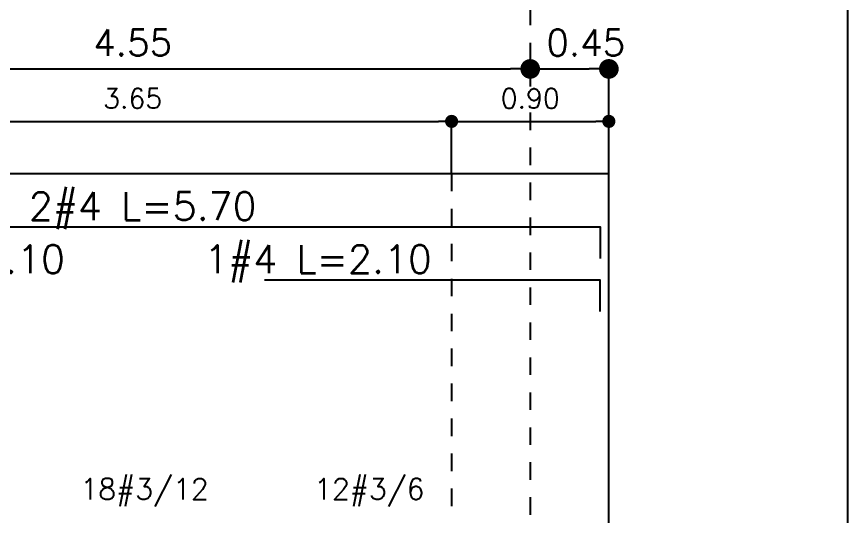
# Model space of a CAD drawing. Header units: millimetres. Extents: x 0 to 212, y -9 to 41.
# Drawn here: x 75.02 to 79.774, y 30.754 to 33.612 of the extents above; entities that cross this region are included whole.
import ezdxf
from ezdxf.enums import TextEntityAlignment as Align

# ---------------------------------------------------------------- set-up
doc = ezdxf.new("R2010")
doc.units = ezdxf.units.MM
doc.header["$LTSCALE"] = 0.01
doc.header["$PDMODE"] = 3
doc.linetypes.add('DASHDOT', pattern=[1, 0.5, -0.25, 0, -0.25])
doc.linetypes.add('DASHED2', pattern=[0.375, 0.25, -0.125])
for name, color, linetype in [('FC_BORDE VIGA', 4, 'Continuous'), ('FC_COTAS', 1, 'Continuous'), ('FC_COTAS EJES', 1, 'Continuous'), ('FC_EJES', 1, 'DASHDOT'), ('FC_PROYECCION', 6, 'DASHED2'), ('FC_R-60', 11, 'Continuous'), ('FC_R-80', 11, 'Continuous'), ('FC_REFUERZO', 5, 'Continuous')]:
    doc.layers.add(name, color=color, linetype=linetype)
doc.layers.add('FC_CAJON VIGAS', color=230, linetype='Continuous', plot=False)
doc.styles.add('FC_TEXT1', font='romans.shx')
doc.styles.get("Standard").update_dxf_attribs({"font": 'romans.shx'})
doc.dimstyles.new('FC_COTAS', dxfattribs={"dimtxt": 0.0015, "dimasz": 0.001, "dimexe": 0, "dimexo": 0, "dimgap": 0.001, "dimtad": 1, "dimtih": 1, "dimtoh": 1, "dimzin": 0, "dimdsep": 46, "dimtxsty": 'FC_TEXT1', "dimblk": 'DOT', "dimcen": 0.09, "dimclrd": 256, "dimclre": 256, "dimclrt": 256, "dimadec": 0, "dimazin": 0, "dimtfac": 1, "dimtix": 1, "dimtmove": 2, "dimatfit": 3, "dimfxl": 1.002, "dimtolj": 1, "dimtzin": 0, "dimlwd": -1, "dimarcsym": 0})
doc.dimstyles.new('FC_COTAS EJES', dxfattribs={"dimtxt": 0.002, "dimasz": 0.0015, "dimexe": 0, "dimexo": 0, "dimgap": 0.001, "dimtad": 1, "dimtih": 1, "dimtoh": 1, "dimzin": 0, "dimdsep": 46, "dimtxsty": 'FC_TEXT1', "dimblk": 'DOT', "dimcen": 0.09, "dimclrd": 256, "dimclre": 256, "dimclrt": 256, "dimadec": 0, "dimazin": 0, "dimtfac": 1, "dimtix": 1, "dimtmove": 2, "dimatfit": 3, "dimfxl": 1.002, "dimtolj": 1, "dimtzin": 0, "dimlwd": -1, "dimarcsym": 0})

# ---------------------------------------------------------------- blocks, each defined once
blk = doc.blocks.new('_Dot')
at = {"color": 0, "linetype": 'ByBlock', "lineweight": -2}
blk.add_line((-0.5, 0), (-1, 0), dxfattribs=at)
at = {"color": 0, "linetype": 'ByBlock', "const_width": 0.5}
blk.add_lwpolyline([(-0.25, 0, 1), (0.25, 0, 1)], format="xyb", close=True, dxfattribs=at)
blk = doc.blocks.new('*D190')
at = {"layer": 'Defpoints', "color": 0, "ltscale": 0.6, "transparency": 16777216}
for p in [(77.5094, 33.0131), (73.8594, 32.7131), (77.5094, 32.7131)]:
    blk.add_point(p, dxfattribs=at)
at = {"layer": 'FC_COTAS', "lineweight": -2, "ltscale": 0.6, "transparency": 16777216}
for p, q in [((73.8594, 32.7131), (73.8594, 33.0131)), ((77.5094, 32.7131), (77.5094, 33.0131))]:
    blk.add_line(p, q, dxfattribs=at)
at = {"layer": 'FC_COTAS', "ltscale": 0.6, "transparency": 16777216}
blk.add_line((73.9344, 33.0131), (77.4344, 33.0131), dxfattribs=at)
at = {"layer": 'FC_COTAS', "ltscale": 0.6, "transparency": 16777216, "xscale": 0.075, "yscale": 0.075, "zscale": 0.075, "rotation": 180}
blk.add_blockref('_Dot', (73.8594, 33.0131), dxfattribs=at)
at = {"layer": 'FC_COTAS', "ltscale": 0.6, "transparency": 16777216, "xscale": 0.075, "yscale": 0.075, "zscale": 0.075}
blk.add_blockref('_Dot', (77.5094, 33.0131), dxfattribs=at)
at = {"layer": 'FC_COTAS', "ltscale": 0.6, "transparency": 16777216, "insert": (75.6844, 33.1443), "char_height": 0.1125, "attachment_point": 5, "style": 'FC_TEXT1'}
blk.add_mtext('\\A1;3.65', dxfattribs=at)
blk = doc.blocks.new('*D191')
at = {"layer": 'Defpoints', "color": 0, "ltscale": 0.6, "transparency": 16777216}
for p in [(73.4091, 33.3131), (77.9594, 33.3131), (77.9594, 33.3131)]:
    blk.add_point(p, dxfattribs=at)
at = {"layer": 'FC_COTAS EJES', "ltscale": 0.6, "transparency": 16777216}
blk.add_line((73.5216, 33.3131), (77.8469, 33.3131), dxfattribs=at)
at = {"layer": 'FC_COTAS EJES', "ltscale": 0.6, "transparency": 16777216, "xscale": 0.1125, "yscale": 0.1125, "zscale": 0.1125, "rotation": 180}
blk.add_blockref('_Dot', (73.4091, 33.3131), dxfattribs=at)
at = {"layer": 'FC_COTAS EJES', "ltscale": 0.6, "transparency": 16777216, "xscale": 0.1125, "yscale": 0.1125, "zscale": 0.1125}
blk.add_blockref('_Dot', (77.9594, 33.3131), dxfattribs=at)
at = {"layer": 'FC_COTAS EJES', "ltscale": 0.6, "transparency": 16777216, "insert": (75.6843, 33.4631), "char_height": 0.15, "attachment_point": 5, "style": 'FC_TEXT1'}
blk.add_mtext('\\A1;4.55', dxfattribs=at)
blk = doc.blocks.new('*D192')
at = {"layer": 'Defpoints', "color": 0, "ltscale": 0.6, "transparency": 16777216}
for p in [(77.9594, 33.3131), (78.4094, 33.3131), (78.4094, 32.7131)]:
    blk.add_point(p, dxfattribs=at)
at = {"layer": 'FC_COTAS EJES', "ltscale": 0.6, "transparency": 16777216}
blk.add_line((78.0719, 33.3131), (78.2969, 33.3131), dxfattribs=at)
at = {"layer": 'FC_COTAS EJES', "lineweight": -2, "ltscale": 0.6, "transparency": 16777216}
blk.add_line((78.4094, 32.7131), (78.4094, 33.3131), dxfattribs=at)
at = {"layer": 'FC_COTAS EJES', "ltscale": 0.6, "transparency": 16777216, "xscale": 0.1125, "yscale": 0.1125, "zscale": 0.1125, "rotation": 180}
blk.add_blockref('_Dot', (77.9594, 33.3131), dxfattribs=at)
at = {"layer": 'FC_COTAS EJES', "ltscale": 0.6, "transparency": 16777216, "xscale": 0.1125, "yscale": 0.1125, "zscale": 0.1125}
blk.add_blockref('_Dot', (78.4094, 33.3131), dxfattribs=at)
at = {"layer": 'FC_COTAS EJES', "ltscale": 0.6, "transparency": 16777216, "insert": (78.2772, 33.4631), "char_height": 0.15, "attachment_point": 5, "style": 'FC_TEXT1'}
blk.add_mtext('\\A1;0.45', dxfattribs=at)
blk = doc.blocks.new('*D195')
at = {"layer": 'Defpoints', "color": 0, "ltscale": 0.6, "transparency": 16777216}
for p in [(77.5094, 33.0131), (78.4094, 33.0131), (78.4094, 32.7131)]:
    blk.add_point(p, dxfattribs=at)
at = {"layer": 'FC_COTAS', "ltscale": 0.6, "transparency": 16777216}
blk.add_line((77.5844, 33.0131), (78.3344, 33.0131), dxfattribs=at)
at = {"layer": 'FC_COTAS', "lineweight": -2, "ltscale": 0.6, "transparency": 16777216}
blk.add_line((78.4094, 32.7131), (78.4094, 33.0131), dxfattribs=at)
at = {"layer": 'FC_COTAS', "ltscale": 0.6, "transparency": 16777216, "xscale": 0.075, "yscale": 0.075, "zscale": 0.075, "rotation": 180}
blk.add_blockref('_Dot', (77.5094, 33.0131), dxfattribs=at)
at = {"layer": 'FC_COTAS', "ltscale": 0.6, "transparency": 16777216, "xscale": 0.075, "yscale": 0.075, "zscale": 0.075}
blk.add_blockref('_Dot', (78.4094, 33.0131), dxfattribs=at)
at = {"layer": 'FC_COTAS', "ltscale": 0.6, "transparency": 16777216, "insert": (77.9594, 33.1443), "char_height": 0.1125, "attachment_point": 5, "style": 'FC_TEXT1', "bg_fill": 3, "box_fill_scale": 1.1, "bg_fill_color": 256, "bg_fill_true_color": 13158600, "bg_fill_transparency": 0}
blk.add_mtext('\\A1;0.90', dxfattribs=at)

msp = doc.modelspace()

# ---------------------------------------------------------------- linework, layer by layer
at = {"layer": 'FC_BORDE VIGA'}
msp.add_lwpolyline([(70.3094, 29.1171), (78.4094, 29.1171), (78.4094, 32.7131), (70.3094, 32.7131)], close=True, dxfattribs=at)
at = {"layer": 'FC_CAJON VIGAS', "ltscale": 0.6}
msp.add_lwpolyline([(23.5647, 36.5222), (79.7744, 36.5222), (79.7744, 14.1729), (23.5647, 14.1729)], close=True, dxfattribs=at)
at = {"layer": 'FC_EJES', "ltscale": 0.6}
msp.add_lwpolyline([(77.9594, 33.6631), (77.9594, 29.1171)], dxfattribs=at)
at = {"layer": 'FC_PROYECCION', "ltscale": 0.6}
msp.add_lwpolyline([(77.5094, 32.7131), (77.5094, 29.1171)], dxfattribs=at)
at = {"layer": 'FC_REFUERZO'}
for points in [[(73.0094, 32.2291), (73.0094, 32.4091), (78.3594, 32.4091), (78.3594, 32.2291)], [(78.3594, 31.9251), (78.3594, 32.1051), (76.4394, 32.1051)]]:
    msp.add_lwpolyline(points, dxfattribs=at)

# ---------------------------------------------------------------- texts
at = {"layer": 'FC_R-60'}
for s, p in [('18#3/12', (75.7522, 30.8503)), ('12#3/6', (77.0382, 30.8503))]:
    msp.add_text(s, height=0.12, dxfattribs=at).set_placement(p, align=Align.CENTER)
at = {"layer": 'FC_R-80'}
for s, p in [('2#4 L=5.70', (75.7415, 32.449)), ('1#4 L=2.10', (74.6452, 32.145)), ('1#4 L=2.10', (76.7449, 32.145))]:
    msp.add_text(s, height=0.16, dxfattribs=at).set_placement(p, align=Align.CENTER)

# ---------------------------------------------------------------- dimensions: what is measured, and where the dimension line sits
at = {"layer": 'FC_COTAS', "ltscale": 0.6}
dim = msp.add_linear_dim(base=(77.5094, 33.0131), p1=(73.8594, 32.7131), p2=(77.5094, 32.7131), dimstyle='FC_COTAS', override={"dimscale": 0, "dimtix": 1, "dimtofl": 1, "dimtmove": 2, "dimatfit": 3}, dxfattribs=at)
dim.commit()
dim.dimension.update_dxf_attribs({"geometry": '*D190', "text_midpoint": (75.6844, 33.1443)})
at = {"layer": 'FC_COTAS EJES', "ltscale": 0.6}
dim = msp.add_linear_dim(base=(77.9594, 33.3131), p1=(73.4091, 33.3131), p2=(77.9594, 33.3131), dimstyle='FC_COTAS EJES', override={"dimscale": 0, "dimtix": 1, "dimtofl": 1, "dimtmove": 2, "dimatfit": 3}, dxfattribs=at)
dim.commit()
dim.dimension.update_dxf_attribs({"geometry": '*D191', "text_midpoint": (75.6843, 33.4631)})
dim = msp.add_linear_dim(base=(78.4094, 33.3131), p1=(77.9594, 33.3131), p2=(78.4094, 32.7131), dimstyle='FC_COTAS EJES', override={"dimscale": 0, "dimtix": 1, "dimtofl": 1, "dimtmove": 2, "dimatfit": 3}, dxfattribs=at)
dim.commit()
dim.dimension.update_dxf_attribs({"geometry": '*D192', "text_midpoint": (78.2772, 33.4631), "dimtype": 128})

# ---------------------------------------------------------------- next in the draw order: dimensions: what is measured, and where the dimension line sits
at = {"layer": 'FC_COTAS', "ltscale": 0.6}
dim = msp.add_linear_dim(base=(78.4094, 33.0131), p1=(77.5094, 33.0131), p2=(78.4094, 32.7131), dimstyle='FC_COTAS', override={"dimscale": 0, "dimtix": 1, "dimtofl": 1, "dimtmove": 2, "dimatfit": 3, "dimtfill": 1}, dxfattribs=at)
dim.commit()
dim.dimension.update_dxf_attribs({"geometry": '*D195', "text_midpoint": (77.9594, 33.1443)})

doc.saveas('drawing.dxf')
